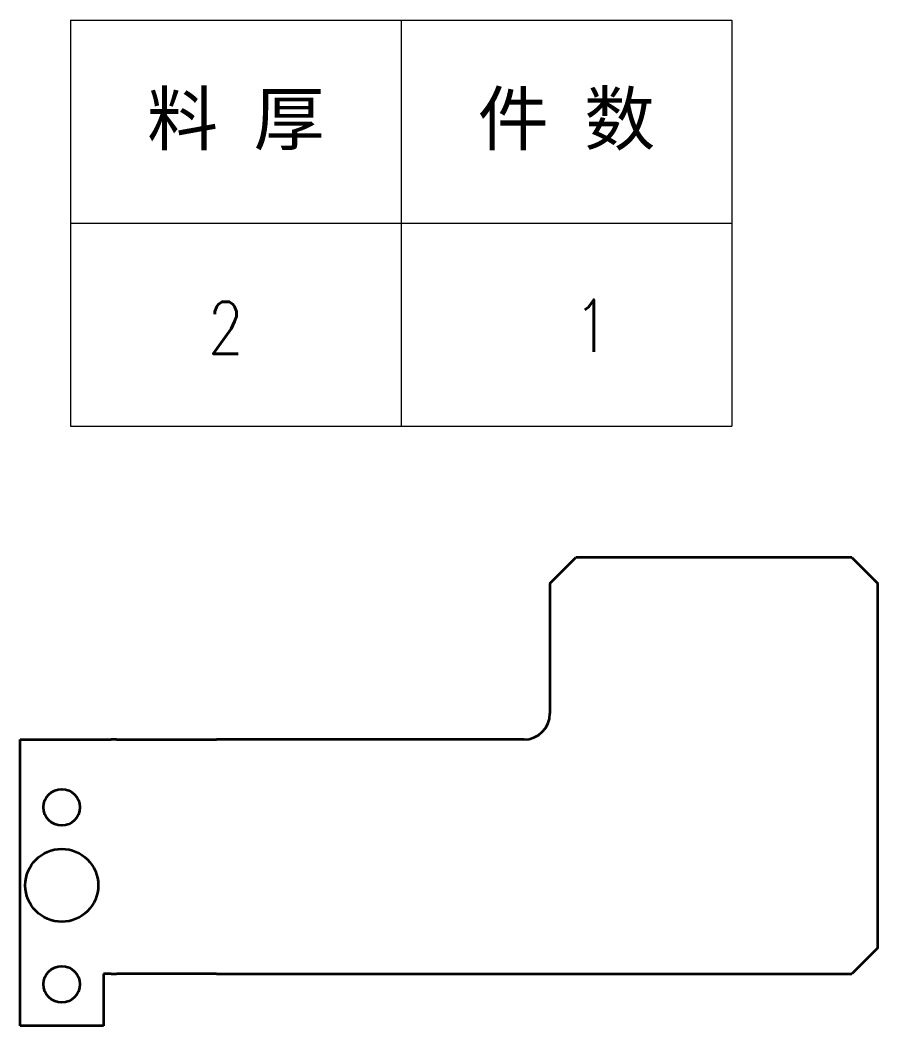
# Model space of a CAD drawing. Header units: millimetres. Extents: x 1201 to 11615, y -7347 to 2683.
# Drawn here: x 4949.1 to 5113.8, y -7002.6 to -6809.4 of the extents above; entities that cross this region are included whole.
import ezdxf
from ezdxf.enums import TextEntityAlignment as Align

# ---------------------------------------------------------------- set-up
doc = ezdxf.new("R2010")
doc.units = ezdxf.units.MM
doc.layers.add('DIM', color=3, linetype='Continuous', lineweight=20)
doc.layers.add('DRAWING', color=7, linetype='Continuous', lineweight=35)
doc.styles.add('DIM', font='romans.shx', dxfattribs={"width": 0.8, "bigfont": 'bigfont.shx'})
doc.styles.get("Standard").update_dxf_attribs({"font": 'arial.ttf'})

# ---------------------------------------------------------------- blocks, each defined once
blk = doc.blocks.new('*T31')
at = {"color": 0, "linetype": 'ByBlock', "lineweight": -2, "transparency": 16777216}
for p, q in [((0, 0), (127, 0)), ((0, 0), (0, -78)), ((63.5, 0), (63.5, -78)), ((127, 0), (127, -78)), ((0, -39), (127, -39)), ((0, -78), (127, -78))]:
    blk.add_line(p, q, dxfattribs=at)
at = {"color": 0, "transparency": 16777216, "char_height": 10, "width": 60.5, "attachment_point": 5}
for s, insert in [('{\\fSimSun|b0|i0|c134|p2;料 厚}', (31.75, -19.5)), ('{\\fSimSun|b0|i0|c134|p2;件 数}', (95.25, -19.5))]:
    blk.add_mtext(s, dxfattribs=dict(at, insert=insert))
blk = doc.blocks.new('拆图参数')
blk.add_blockref('*T31', (-63.5, 78))
at = {"style": 'DIM', "width": 0.8}
blk.add_attdef('6', text='', height=10, dxfattribs=at).set_placement((-37.13, 18.91), align=Align.MIDDLE_LEFT)
blk.add_attdef('1', text='', height=10, dxfattribs=at).set_placement((36.65, 19.27), align=Align.MIDDLE_CENTER)

msp = doc.modelspace()

# ---------------------------------------------------------------- linework, layer by layer
at = {"layer": 'DRAWING', "lineweight": 35, "ltscale": 0.176777}
for p, q in [((5050.841, -6917.609), (5055.841, -6912.609)), ((5108.841, -6912.609), (5113.841, -6917.609)), ((5113.841, -6987.609), (5108.841, -6992.609))]:
    msp.add_line(p, q, dxfattribs=at)
at = {"layer": 'DRAWING', "lineweight": 35}
for p, q in [((5108.841, -6912.609), (5055.841, -6912.609)), ((5050.841, -6917.609), (5050.841, -6942.609)), ((5113.841, -6987.609), (5113.841, -6917.609)), ((4949.091, -7002.609), (4949.091, -6947.609)), ((5045.841, -6947.609), (4986.841, -6947.609)), ((4986.841, -6992.609), (5108.841, -6992.609))]:
    msp.add_line(p, q, dxfattribs=at)
at = {"layer": 'DRAWING', "lineweight": 35, "ltscale": 0.4375}
msp.add_line((4949.091, -6947.609), (4966.591, -6947.609), dxfattribs=at)
at = {"layer": 'DRAWING', "lineweight": 35, "ltscale": 0.025}
for p, q in [((4967.591, -6947.609), (4966.591, -6947.609)), ((4966.591, -6992.609), (4967.591, -6992.609))]:
    msp.add_line(p, q, dxfattribs=at)
at = {"layer": 'DRAWING', "lineweight": 35, "ltscale": 0.075}
for p, q in [((4967.591, -6947.609), (4986.841, -6947.609)), ((4986.841, -6992.609), (4967.591, -6992.609))]:
    msp.add_line(p, q, dxfattribs=at)
at = {"layer": 'DRAWING', "lineweight": 35, "ltscale": 0.0375}
msp.add_line((4966.591, -6992.609), (4965.091, -6992.609), dxfattribs=at)
at = {"layer": 'DRAWING', "lineweight": 35, "ltscale": 0.25}
msp.add_line((4965.091, -6992.609), (4965.091, -7002.609), dxfattribs=at)
at = {"layer": 'DRAWING', "lineweight": 35, "ltscale": 0.4}
msp.add_line((4965.091, -7002.609), (4949.091, -7002.609), dxfattribs=at)
at = {"layer": 'DRAWING', "lineweight": 35}
for centre, radius in [((4957.091, -6960.609), 3.5), ((4957.091, -6975.609), 7), ((4957.091, -6994.609), 3.5)]:
    msp.add_circle(centre, radius, dxfattribs=at)
msp.add_arc((5045.841, -6942.609), 5, 270, 0, dxfattribs=at)

# ---------------------------------------------------------------- block references
at = {"layer": 'DIM', "ltscale": 2}
msp.add_blockref('拆图参数', (5022.273, -6887.397), dxfattribs=at).add_auto_attribs({'1': '1', '6': '2'})

doc.saveas('drawing.dxf')
